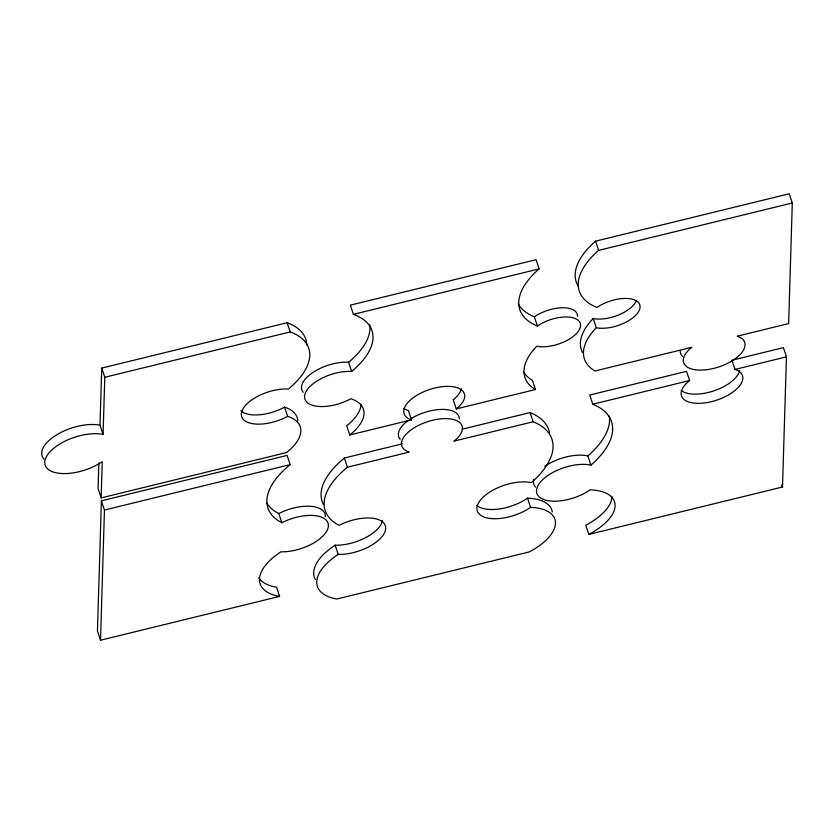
<?xml version="1.0" encoding="UTF-8"?>
<svg xmlns="http://www.w3.org/2000/svg" width="834" height="834" viewBox="0 0 834 834"><rect width="100%" height="100%" fill="white"/><g stroke="black" fill="none" stroke-linecap="round" stroke-linejoin="round"><path stroke-width="1.25" d="M98.86 462.849L98.078 488.714L101.133 497.908L286.531 452.549A54.012 25.447 -18.4 0 0 287.636 416.343L284.571 407.148A32.172 15.148 -18.4 0 1 240.786 410.745M101.133 497.908L102.238 461.702A36.477 17.18 -18.4 0 1 54.033 472.273A36.477 17.18 -18.4 0 1 54.794 447.42A36.477 17.18 -18.4 0 1 103.062 434.389L100.007 425.194L101.738 368.086L287.136 322.727A88.977 41.909 -18.4 0 1 306.735 344.984M103.062 434.389L104.792 377.281L101.738 368.086M281.84 522.751A93.074 43.837 -18.4 0 1 290.18 464.611L287.125 455.406L101.404 500.848L97.453 631.015L100.507 640.22L279.599 596.393A57.89 27.261 -18.4 0 1 280.954 551.806A33.308 15.69 -18.4 0 0 328.408 525.774A33.308 15.69 -18.4 0 0 281.84 522.751L278.775 513.546A93.074 43.837 -18.4 0 1 266.567 502.621M100.507 640.22L104.459 510.043L101.404 500.848M588.814 534.396L782.5 487.014L786.452 356.837L783.387 347.642L731.96 360.225L735.015 369.431A32.151 15.148 -18.4 0 1 733.18 391.865A32.151 15.148 -18.4 0 1 690.104 402.405A32.151 15.148 -18.4 0 1 689.614 380.533L686.549 371.338L589.711 395.035L592.765 404.229A98.495 46.391 -18.4 0 1 590.92 465.122A33.683 15.867 -18.4 0 0 545.936 476.892A33.683 15.867 -18.4 0 0 545.238 500.035A33.683 15.867 -18.4 0 0 590.17 489.798A51.541 24.269 -18.4 0 1 615.075 505.842A51.541 24.269 -18.4 0 1 588.814 534.396L585.749 525.201A51.541 24.269 -18.4 0 0 612.02 496.647M578.285 286.323A92.334 43.493 -18.4 0 1 595.559 241.172L789.235 193.78L792.3 202.985L788.641 323.602L737.204 336.196A32.151 15.148 -18.4 0 1 735.359 358.63A32.151 15.148 -18.4 0 1 692.283 369.17A32.151 15.148 -18.4 0 1 691.793 347.298L594.955 370.994A82.097 38.666 -18.4 0 1 596.268 327.72L593.203 318.515A27.272 12.844 -18.4 0 0 636.227 300.991M596.268 327.72A27.272 12.844 -18.4 0 0 632.506 318.056A27.272 12.844 -18.4 0 0 633.069 299.406A27.272 12.844 -18.4 0 0 596.883 307.475A92.334 43.493 -18.4 0 1 598.614 250.377L792.3 202.985M353.418 314.335L539.129 268.892L536.074 259.697L350.353 305.14L353.418 314.335A88.977 41.909 -18.4 0 1 351.677 371.443A32.172 15.148 -18.4 0 0 312.197 384.464A32.172 15.148 -18.4 0 0 311.582 405.001A32.172 15.148 -18.4 0 0 350.853 398.756A54.012 25.447 -18.4 0 1 349.748 434.962L411.506 419.846A31.744 14.949 -18.4 0 1 413.289 397.693A31.744 14.949 -18.4 0 1 455.823 387.289A31.744 14.949 -18.4 0 1 456.281 408.9L535.47 389.52A82.097 38.666 -18.4 0 1 536.783 346.235A27.272 12.844 -18.4 0 0 573.021 336.582A27.272 12.844 -18.4 0 0 573.594 317.931A27.272 12.844 -18.4 0 0 537.398 326L534.344 316.795A92.334 43.493 -18.4 0 1 518.185 303.774M104.792 377.281L290.19 331.922L287.136 322.727M104.459 510.043L290.18 464.611M323.331 504.278A93.074 43.837 -18.4 0 1 344.39 458.012L402.353 443.824M462.224 429.176L530.101 412.569A98.495 46.391 -18.4 0 1 549.533 432.606M592.765 404.229L689.614 380.533M735.015 369.431L786.452 356.837M476.798 505.446A33.683 15.867 -18.4 0 0 527.505 498.138L530.57 507.343A51.541 24.269 -18.4 0 1 555.475 523.377A51.541 24.269 -18.4 0 1 529.215 551.931L336.863 599A57.89 27.261 -18.4 0 1 338.218 554.401A33.308 15.69 -18.4 0 0 385.673 528.37A33.308 15.69 -18.4 0 0 339.104 525.347A93.074 43.837 -18.4 0 1 347.444 467.207L409.202 452.101A31.744 14.949 -18.4 0 1 410.985 429.948A31.744 14.949 -18.4 0 1 453.519 419.533A31.744 14.949 -18.4 0 1 453.977 441.144L533.166 421.764L530.101 412.569M781.739 484.71L782.5 487.014M595.559 241.172L598.614 250.377M609.32 416.103A98.495 46.391 -18.4 0 1 587.855 455.917L590.92 465.122M535.47 389.52L532.415 380.325A82.097 38.666 -18.4 0 1 523.669 372.162M456.281 408.9L453.216 399.694A31.744 14.949 -18.4 0 0 461.431 388.707M411.506 419.846L408.441 410.651A31.744 14.949 -18.4 0 1 404.01 408.472M369.743 324.885A88.977 41.909 -18.4 0 1 348.622 362.237L351.677 371.443M349.748 434.962L346.694 425.757A54.012 25.447 -18.4 0 0 360.997 404.292M344.39 458.012L347.444 467.207M382.504 520.312A33.308 15.69 -18.4 0 1 335.153 545.207L338.218 554.401M279.599 596.393L276.534 587.199A57.89 27.261 -18.4 0 1 258.634 577.785M533.166 421.764A98.495 46.391 -18.4 0 1 531.321 482.657A33.683 15.867 -18.4 0 0 486.337 494.426A33.683 15.867 -18.4 0 0 485.638 517.57A33.683 15.867 -18.4 0 0 530.57 507.343M537.398 326A92.334 43.493 -18.4 0 1 539.129 268.892M290.19 331.922A88.977 41.909 -18.4 0 1 288.46 389.03A32.172 15.148 -18.4 0 0 248.98 402.051A32.172 15.148 -18.4 0 0 248.355 422.588A32.172 15.148 -18.4 0 0 287.636 416.343M527.505 498.138A51.541 24.269 -18.4 0 1 552.285 511.961M315.367 579.505A57.89 27.261 -18.4 0 1 335.153 545.207M400.153 439.278A31.744 14.949 -18.4 0 1 407.92 420.743M410.922 418.72A31.744 14.949 -18.4 0 1 442.541 409.411A31.744 14.949 -18.4 0 1 459.336 418.908M535.605 487.15A33.683 15.867 -18.4 0 1 533.76 479.31M544.685 466.383A33.683 15.867 -18.4 0 1 587.855 455.917M739.633 370.463A32.151 15.148 -18.4 0 1 714.373 390.698A32.151 15.148 -18.4 0 1 681.263 390.552M278.775 513.546A33.308 15.69 -18.4 0 1 325.343 516.569M44.004 459.086A36.477 17.18 -18.4 0 1 56.816 434.754A36.477 17.18 -18.4 0 1 100.007 425.194M284.571 407.148A54.012 25.447 -18.4 0 1 297.759 420.784M534.344 316.795A27.272 12.844 -18.4 0 1 562.502 307.767A27.272 12.844 -18.4 0 1 577.524 316.274M303.232 392.334A32.172 15.148 -18.4 0 1 313.052 372.36A32.172 15.148 -18.4 0 1 348.622 362.237M682.639 356.618A32.151 15.148 -18.4 0 1 680.231 351.302M582.539 352.573A82.097 38.666 -18.4 0 1 593.203 318.515"/></g></svg>
